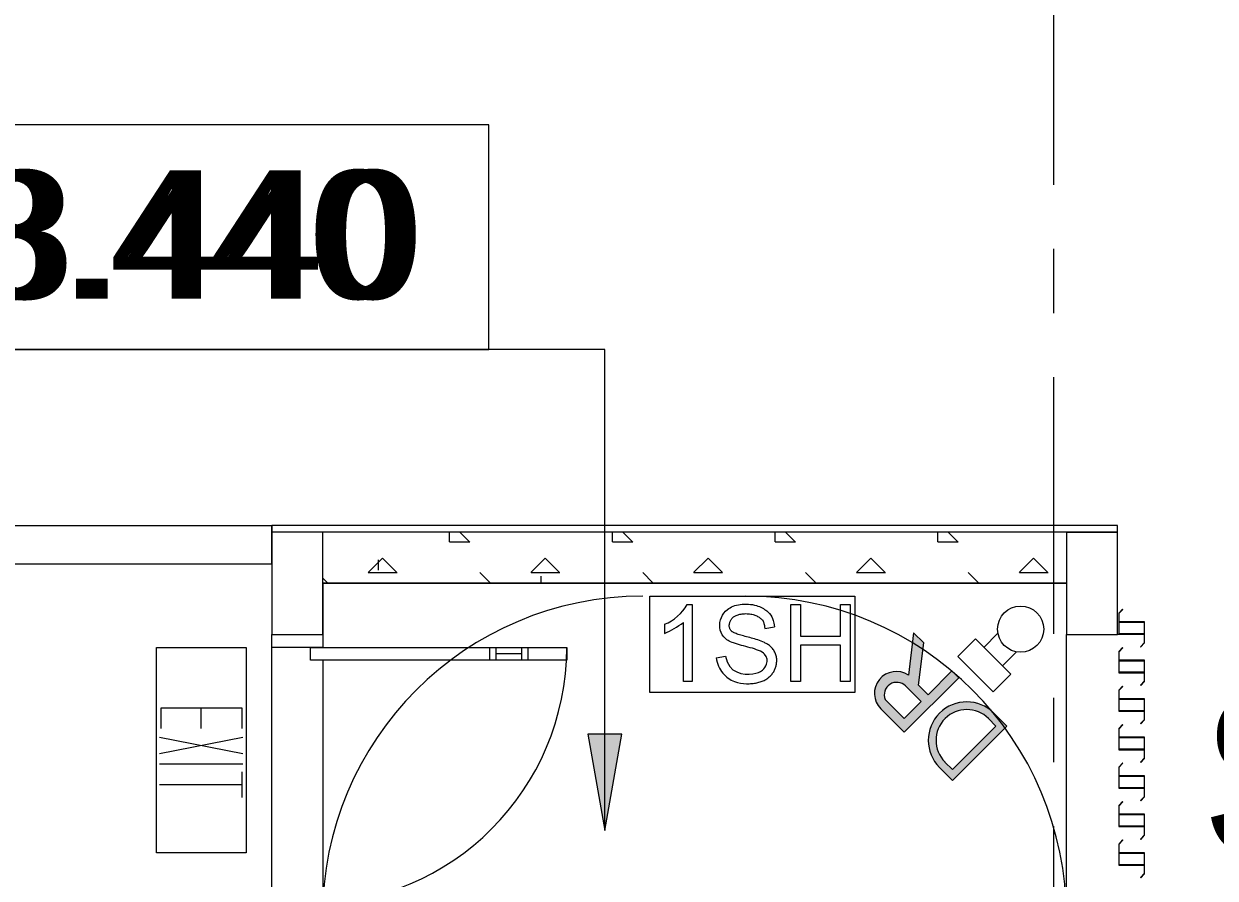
# Model space of a CAD drawing. Header units: millimetres. Extents: x -1834842 to 700335, y -490313101 to 518363.
# Drawn here: x -1195064 to -1190416, y 292695 to 296025 of the extents above; entities that cross this region are included whole.
import ezdxf

# ---------------------------------------------------------------- set-up
doc = ezdxf.new("R2010")
doc.units = ezdxf.units.MM
doc.header["$LTSCALE"] = 0.5
doc.linetypes.add('IDA - Grid Line', pattern=[3500, 2000, -500, 500, -500])
doc.layers.add('0-LOWER ROOF', color=7, linetype='Continuous')
for name, color, linetype, lineweight, true_color in [('A-_ANOT----_D-1', 6, 'Continuous', 9, 0xff00ff), ('A-_DETA----_ED-2', 1, 'Continuous', 9, 0xff0000), ('A-_DOOR----_E-1', 1, 'Continuous', 9, 0xff0000), ('A-_GENM----_M', 6, 'Continuous', 9, 0xff00ff), ('A-_WALL----_E', 6, 'Continuous', 9, 0xff00ff), ('A-_WALL----_E-1', 6, 'Continuous', 18, 0xff00ff), ('A-_WALL----_H-2', 9, 'Continuous', 9, 0x808080), ('A-_WALLPRTN_E-1', 6, 'Continuous', 18, 0xff00ff), ('S-_ANOTGRID_E-1', 9, 'IDA - Grid Line', 9, 0x808080), ('S-_COLN----_E-1', 6, 'Continuous', 25, 0xff00ff), ('S-_STRC----_E', 6, 'Continuous', 9, 0xff00ff)]:
    doc.layers.add(name, color=color, linetype=linetype, lineweight=lineweight, true_color=true_color)
for name, color, linetype, lineweight in [('A-_DETA----_ED-1', 7, 'Continuous', 9), ('A-_WALLPRTN_E', 8, 'Continuous', 9), ('E-_LIGT----_E', 8, 'Continuous', 9), ('S-_COLN----_E-2', 7, 'Continuous', 9)]:
    doc.layers.add(name, color=color, linetype=linetype, lineweight=lineweight)
doc.styles.add('Arial Narrow', font='ARIALN.TTF', dxfattribs={"height": 250})
doc.styles.add('Arial_1', font='arial.ttf', dxfattribs={"height": 500})

# ---------------------------------------------------------------- blocks, each defined once
blk = doc.blocks.new('BLK2-LOWER ROOF')
at = {"layer": 'A-_ANOT----_D-1'}
blk.add_hatch(color=8, dxfattribs=at).paths.add_polyline_path([(-29740, -58240.4), (-29673.8, -57865.4), (-29806.1, -57865.4)])
blk.add_hatch(color=8, dxfattribs=at).paths.add_polyline_path([(-29740, -58240.4), (-29673.8, -57865.4), (-29806.1, -57865.4)])
at = {"layer": 'A-_DETA----_ED-1'}
h = blk.add_hatch(color=8, dxfattribs=at)
h.paths.add_polyline_path([(-28172.1, -57833.6), (-28222.4, -57783.4), (-28253.4, -57759.5), (-28289.6, -57744.6), (-28328.4, -57739.4), (-28367.2, -57744.6), (-28403.4, -57759.5), (-28434.5, -57783.4), (-28459.7, -57817.8), (-28473.3, -57850.6), (-28478.4, -57889.4), (-28473.3, -57928.3), (-28458.3, -57964.4), (-28434.5, -57995.5), (-28384.2, -58045.8), (-28264.7, -57926.3)])
h.paths.add_polyline_path([(-28214.5, -57833.6), (-28384.2, -58003.3), (-28413.3, -57974.3), (-28432.3, -57949.4), (-28444.3, -57920.5), (-28448.4, -57889.4), (-28444.3, -57858.4), (-28432.3, -57829.4), (-28413.3, -57804.6), (-28388.4, -57785.5), (-28359.5, -57773.5), (-28328.4, -57769.4), (-28297.4, -57773.5), (-28264.7, -57788.4), (-28243.6, -57804.6)])
h.paths.add_polyline_path([(-28359.9, -57645.8), (-28386.8, -57619), (-28479.6, -57711.8), (-28516.5, -57674.9), (-28496.2, -57509.6), (-28535.9, -57469.8), (-28556.2, -57635.1), (-28574.9, -57625.9), (-28595.2, -57621.4), (-28616.1, -57622), (-28636.1, -57627.7), (-28654.2, -57638), (-28669.2, -57652.4), (-28680.3, -57670), (-28686.8, -57689.8), (-28688.3, -57710.6), (-28684.7, -57731.1), (-28676.2, -57750.2), (-28663.4, -57766.6), (-28572, -57858), (-28531.9, -57817.8)])
h.paths.add_polyline_path([(-28506.1, -57738.3), (-28572.4, -57804.6), (-28646.9, -57730.1), (-28649.9, -57718.4), (-28650, -57706.3), (-28647, -57694.5), (-28641.3, -57683.8), (-28633.1, -57674.9), (-28623, -57668.2), (-28611.6, -57664.3), (-28599.5, -57663.2), (-28587.5, -57665.2), (-28576.4, -57670.1), (-28566.9, -57677.5)])
at = {"layer": 'A-_WALL----_H-2'}
h = blk.add_hatch(dxfattribs=at)
h.set_pattern_fill('FP_3', color=8, style=0, pattern_type=2)
h.set_pattern_definition([(0, (89296.6, 0), (635, 635), [79.375, -555.625]), (90, (89296.6, 0), (-635, 635), [79.375, -555.625]), (135, (89375.97, 0), (-635.0003, 0), [112.253, -785.772]), (0, (89376, 357.2), (635, 635), [79.375, -555.625]), (45, (89415.66, 317.5), (0, 635.0003), [56.127, -841.899]), (135, (89415.66, 317.5), (-635.0003, 0), [56.127, -841.899]), (0, (89614.1, 515.94), (635, 635), [112.253, -522.747]), (45, (89614.1, 515.94), (0, 635.0003), [79.375, -818.651]), (135, (89726.35, 515.94), (-635.0003, 0), [79.375, -818.651]), (90, (89733.16, 158.75), (-635, 635), [79.375, -555.625]), (45, (89733.16, 158.75), (0, 635.0003), [56.127, -841.899]), (135, (89772.84, 198.44), (-635.0003, 0), [56.127, -841.899]), (0, (89376, 158.75), (635, 635), [39.687, -531.812]), (0, (89852.2, 317.5), (635, 635), [39.687, -531.812]), (90, (89653.8, 396.9), (-635, 635), [39.687, -531.812]), (135, (89733.16, 39.7), (-635.0003, 0), [56.127, -841.899]), (135, (89455.34, 476.25), (-635.0003, 0), [56.127, -841.899]), (45, (89594.25, 208.36), (0, 635.0003), [56.127, -841.899]), (90, (89514.9, 79.4), (-635, 635), [9.922, -625.078]), (90, (89544.64, 347.27), (-635, 635), [9.922, -625.078]), (90, (89842.3, 456.4), (-635, 635), [9.922, -625.078]), (90, (89852.2, 119.06), (-635, 635), [9.922, -625.078])])
h.paths.add_polyline_path([(-28750.9, -57277.4), (-27939.8, -57277.4), (-27939.8, -57077.4), (-30839.8, -57077.4), (-30839.8, -57277.4)])
at = {"layer": 'S-_COLN----_E-1'}
h = blk.add_hatch(dxfattribs=at)
h.set_pattern_fill('FP_7', color=8, style=0, pattern_type=2)
h.set_pattern_definition([(50, (89296.6, -0.0005), (1821.84, -159.39), [190.5, -2095.5]), (355, (89296.6, -0.0005), (-352.428, 1910.567), [152.4, -1676.4]), (100.451, (89448.4, -13.3), (1469.426, 1751.166), [161.9, -1780.9]), (46.184, (89296.6, 508), (2710.79, -420.428), [285.75, -3143.25]), (96.636, (89522.5, 473), (2374.026, 2474.276), [242.85, -2671.35]), (351.184, (89296.6, 508), (2374.05, 2474.25), [228.6, -2514.6]), (21, (89550.6, 381), (1516.144, -1022.652), [190.5, -2095.5]), (326, (89550.6, 381), (618.02, 1841.88), [152.4, -1676.4]), (71.451, (89677, 295.8), (2134.171, 819.212), [161.9, -1780.9]), (37.5, (89296.6, -0.0005), (30.886, 845.5504), [83.82, -1572.26, 83.82, -1617.98, -1682.75]), (37.5, (89296.6, -0.0005), (30.886, 845.5504), [-3357.88, 83.82, -1598.93]), (7.5, (89296.6, -0.0005), (668.1966, 1001.806), [83.82, -886.46, 83.82, -1534.16, -641.35]), (7.5, (89296.6, -0.0005), (668.1966, 1001.806), [-2588.26, 83.82, -557.53]), (327.5, (88730.2, -0.0005), (1355.9093, -57.2896), [83.82, -551.18, 83.82, -1897.38, -2628.9]), (327.5, (88730.2, -0.0005), (1355.9093, -57.2896), [-2616.2, 83.82, -2545.08]), (317.5, (88476.2, -0.0005), (1481.293, 254.266), [83.82, -741.68, 83.82, -1231.9, -1866.9]), (317.5, (88476.2, -0.0005), (1481.293, 254.266), [-2141.22, 83.82, -1783.08])])
h.paths.add_polyline_path([(-31039.8, -57477.4), (-30839.8, -57477.4), (-30839.8, -57077.4), (-31039.8, -57077.4)])
h = blk.add_hatch(dxfattribs=at)
h.set_pattern_fill('FP_8', color=8, style=0, pattern_type=2)
h.set_pattern_definition([(50, (89296.6, -0.0005), (1821.84, -159.39), [190.5, -2095.5]), (355, (89296.6, -0.0005), (-352.428, 1910.567), [152.4, -1676.4]), (100.451, (89448.4, -13.3), (1469.426, 1751.166), [161.9, -1780.9]), (46.184, (89296.6, 508), (2710.79, -420.428), [285.75, -3143.25]), (96.636, (89522.5, 473), (2374.026, 2474.276), [242.85, -2671.35]), (351.184, (89296.6, 508), (2374.05, 2474.25), [228.6, -2514.6]), (21, (89550.6, 381), (1516.144, -1022.652), [190.5, -2095.5]), (326, (89550.6, 381), (618.02, 1841.88), [152.4, -1676.4]), (71.451, (89677, 295.8), (2134.171, 819.212), [161.9, -1780.9]), (37.5, (89296.6, -0.0005), (30.886, 845.5504), [83.82, -1572.26, 83.82, -1617.98, -1682.75]), (37.5, (89296.6, -0.0005), (30.886, 845.5504), [-3357.88, 83.82, -1598.93]), (7.5, (89296.6, -0.0005), (668.1966, 1001.806), [83.82, -886.46, 83.82, -1534.16, -641.35]), (7.5, (89296.6, -0.0005), (668.1966, 1001.806), [-2588.26, 83.82, -557.53]), (327.5, (88730.2, -0.0005), (1355.9093, -57.2896), [83.82, -551.18, 83.82, -1897.38, -2628.9]), (327.5, (88730.2, -0.0005), (1355.9093, -57.2896), [-2616.2, 83.82, -2545.08]), (317.5, (88476.2, -0.0005), (1481.293, 254.266), [83.82, -741.68, 83.82, -1231.9, -1866.9]), (317.5, (88476.2, -0.0005), (1481.293, 254.266), [-2141.22, 83.82, -1783.08])])
h.paths.add_polyline_path([(-27939.8, -57477.4), (-27739.8, -57477.4), (-27739.8, -57077.4), (-27939.8, -57077.4), (-27939.8, -57097.4)])
at = {"layer": 'A-_ANOT----_D-1', "color": 8}
for p, q in [((-30192.2, -55490.8), (-34192.2, -55490.8)), ((-30192.2, -55490.8), (-34192.2, -55490.8)), ((-30192.2, -56365.8), (-30192.2, -55490.8)), ((-30192.2, -56365.8), (-30192.2, -55490.8)), ((-34192.2, -56365.8), (-30192.2, -56365.8)), ((-29740, -56365.8), (-34192.2, -56365.8)), ((-34192.2, -56365.8), (-30192.2, -56365.8)), ((-29740, -56365.8), (-34192.2, -56365.8)), ((-29740, -58240.4), (-29740, -56365.8)), ((-29740, -58240.4), (-29740, -56365.8)), ((-29673.8, -57865.4), (-29806.1, -57865.4)), ((-29806.1, -57865.4), (-29740, -58240.4)), ((-29673.8, -57865.4), (-29806.1, -57865.4)), ((-29806.1, -57865.4), (-29740, -58240.4)), ((-29740, -58240.4), (-29673.8, -57865.4)), ((-29740, -58240.4), (-29673.8, -57865.4))]:
    blk.add_line(p, q, dxfattribs=at)
at = {"layer": 'A-_DETA----_ED-1', "color": 8}
for p, q in [((-29564.8, -57702.4), (-29564.8, -57327.4)), ((-29564.8, -57327.4), (-28764.8, -57327.4)), ((-28764.8, -57327.4), (-28764.8, -57702.4)), ((-29418.7, -57359.8), (-29399.3, -57359.8)), ((-29399.3, -57359.8), (-29399.3, -57659.8)), ((-29014.8, -57659.8), (-29014.8, -57359.8)), ((-29014.8, -57359.8), (-28977.3, -57359.8)), ((-28977.3, -57359.8), (-28977.3, -57483.5)), ((-28821, -57483.5), (-28821, -57359.8)), ((-28821, -57359.8), (-28783.5, -57359.8)), ((-28783.5, -57359.8), (-28783.5, -57659.8)), ((-29507.1, -57437), (-29507.1, -57472.3)), ((-29433.9, -57659.8), (-29433.9, -57430)), ((-29115.9, -57453.1), (-29079, -57446.6)), ((-28977.3, -57483.5), (-28821, -57483.5)), ((-28535.9, -57469.8), (-28556.2, -57635.1)), ((-28496.2, -57509.6), (-28535.9, -57469.8)), ((-28206.7, -57472.2), (-28261.5, -57526.9)), ((-28977.3, -57518.4), (-28977.3, -57659.8)), ((-28821, -57518.4), (-28977.3, -57518.4)), ((-28821, -57659.8), (-28821, -57518.4)), ((-28516.5, -57674.9), (-28496.2, -57509.6)), ((-28363.2, -57563.1), (-28294.3, -57494.1)), ((-28294.3, -57494.1), (-28156.5, -57631.9)), ((-29306.1, -57567.4), (-29269.1, -57561.6)), ((-28225.5, -57700.8), (-28363.2, -57563.1)), ((-28134.6, -57544.3), (-28189.3, -57599.1)), ((-28386.8, -57619), (-28479.6, -57711.8)), ((-28359.9, -57645.8), (-28386.8, -57619)), ((-29399.3, -57659.8), (-29433.9, -57659.8)), ((-28977.3, -57659.8), (-29014.8, -57659.8)), ((-28783.5, -57659.8), (-28821, -57659.8)), ((-28572, -57858), (-28359.9, -57645.8)), ((-28479.6, -57711.8), (-28516.5, -57674.9)), ((-28225.5, -57700.8), (-28156.5, -57631.9)), ((-28764.8, -57702.4), (-29564.8, -57702.4)), ((-28566.9, -57677.5), (-28506.1, -57738.3)), ((-31154.9, -57763.5), (-31472.3, -57763.5)), ((-31472.3, -57763.5), (-31472.3, -57843.5)), ((-31314.8, -57843.5), (-31314.8, -57763.5)), ((-31154.9, -57843.5), (-31154.9, -57763.5)), ((-28663.4, -57766.6), (-28572, -57858)), ((-28572.4, -57804.6), (-28646.9, -57730.1)), ((-28506.1, -57738.3), (-28572.4, -57804.6)), ((-28243.6, -57804.6), (-28214.5, -57833.6)), ((-28172.1, -57833.6), (-28222.4, -57783.4)), ((-28214.5, -57833.6), (-28384.2, -58003.3)), ((-28384.2, -58045.8), (-28172.1, -57833.6)), ((-31152.6, -57878.5), (-31477.6, -57941.4)), ((-31152.6, -57941.4), (-31477.6, -57878.5)), ((-31152.6, -57982.5), (-31477.6, -57982.5)), ((-28434.5, -57995.5), (-28384.2, -58045.8)), ((-28384.2, -58003.3), (-28413.3, -57974.3)), ((-31155.1, -58112.5), (-31155.1, -58012.5)), ((-31155.1, -58062.5), (-31477.6, -58062.5))]:
    blk.add_line(p, q, dxfattribs=at)
blk.add_circle((-28118.2, -57455.8), 90, dxfattribs=at)
for centre, radius, start, end in [((-29573.9, -57271.2), 178.7, 291.9432, 330.2806), ((-29660.3, -57122.4), 382, 293.6395, 306.3605), ((-28603.2, -57706.3), 85.2, 56.6067, 225), ((-28601.4, -57712.1), 48.9, 45, 201.6586), ((-28328.4, -57889.4), 150, 45, 225), ((-28328.4, -57889.4), 120, 45, 225)]:
    blk.add_arc(centre, radius, start, end, dxfattribs=at)
for points, knots in [([(-29306.1, -57567.4), (-29304.2, -57579.2), (-29298, -57601.2), (-29281.3, -57628.5), (-29259.1, -57648.4), (-29226.5, -57664.9), (-29194.3, -57669.5), (-29166.1, -57668.4), (-29147.6, -57665.6), (-29130.6, -57660.9), (-29115.1, -57654.1), (-29101.4, -57645.1), (-29090, -57634.2), (-29081.2, -57621.8), (-29075.1, -57609), (-29071.3, -57596.4), (-29069.3, -57582.6), (-29069.8, -57567.9), (-29073.4, -57552.6), (-29079.6, -57540.3), (-29086.4, -57531.3), (-29094.2, -57523), (-29104.7, -57515.2), (-29121.6, -57505.9), (-29143.1, -57497.9), (-29168.8, -57490.5), (-29193.6, -57484), (-29215.9, -57477.9), (-29230.6, -57472.9), (-29238.2, -57469.4), (-29242.3, -57467), (-29244.6, -57465.2), (-29246.2, -57463.7), (-29247.8, -57462), (-29249.9, -57459), (-29252.2, -57454.6), (-29253.9, -57449.9), (-29254.7, -57446.4), (-29254.9, -57443.9), (-29254.9, -57441.7), (-29254.7, -57439.3), (-29254.2, -57436), (-29253.2, -57431.4), (-29251.1, -57425.7), (-29248.7, -57420.5), (-29246.2, -57416.4), (-29243.4, -57413), (-29240.3, -57409.9), (-29236.2, -57406.8), (-29230.9, -57403.8), (-29224.5, -57401), (-29214.7, -57397.8), (-29200.5, -57395.4), (-29180.3, -57395.6), (-29161.4, -57398.9), (-29149.7, -57403.3), (-29141.2, -57407.9), (-29135.4, -57411.7), (-29129.5, -57416.2), (-29126.6, -57419), (-29125.1, -57420.7), (-29124.2, -57422.1), (-29123.3, -57423.7), (-29122.3, -57425.6), (-29121.2, -57428.7), (-29119.3, -57435.7), (-29117.4, -57444.8), (-29115.9, -57453.1)], [0, 0, 0, 0, 0.0094441, 0.0188882, 0.0283323, 0.0377764, 0.0566646, 0.0661087, 0.0755528, 0.0849969, 0.094441, 0.1038851, 0.1133292, 0.1227733, 0.1322174, 0.1416615, 0.1511056, 0.1605497, 0.1699938, 0.1794379, 0.18416, 0.188882, 0.1983261, 0.2077702, 0.2266584, 0.2455466, 0.2644348, 0.283323, 0.3022112, 0.3116553, 0.3210994, 0.3305435, 0.3352656, 0.3399876, 0.3494317, 0.3588758, 0.3683199, 0.3777641, 0.3824861, 0.3872082, 0.3919302, 0.3966523, 0.4060964, 0.4155405, 0.4249846, 0.4344287, 0.4438728, 0.4533169, 0.462761, 0.4722051, 0.4816492, 0.4910933, 0.5099815, 0.5288697, 0.5477579, 0.5666461, 0.5760902, 0.5855343, 0.5949784, 0.6044225, 0.6091445, 0.6138666, 0.6185886, 0.6233107, 0.6280327, 0.6327548, 0.6421989, 0.6421989, 0.6421989, 0.6421989]), ([(-29269.1, -57561.6), (-29258.4, -57628.6), (-29145, -57641.3), (-29103.9, -57598.2), (-29107.3, -57549), (-29171.3, -57527.8), (-29240.3, -57511.4), (-29277, -57492.5), (-29296.6, -57449.8), (-29287.1, -57408.2), (-29264.4, -57375.7), (-29214.2, -57354.9), (-29148.2, -57359.8), (-29110.2, -57381.8), (-29088.8, -57403.2), (-29082.6, -57426.4), (-29079, -57446.6)], [0, 0, 0, 0, 0.0704694, 0.1354965, 0.1868985, 0.2416058, 0.294004, 0.3404298, 0.3786303, 0.4163415, 0.4561877, 0.5028762, 0.5508129, 0.5917383, 0.6203888, 0.6421989, 0.6421989, 0.6421989, 0.6421989])]:
    blk.add_open_spline(points, degree=3, knots=knots, dxfattribs=at)
at = {"layer": 'A-_DETA----_ED-2', "color": 8}
for centre, start, end in [((-29592.3, -58577.4), 90, 180), ((-29189.8, -58577.4), 0, 90)]:
    blk.add_arc(centre, 1250, start, end, dxfattribs=at)
at = {"layer": 'A-_DOOR----_E-1', "color": 8}
for p, q in [((-31039.8, -57477.4), (-30839.8, -57477.4)), ((-31039.8, -57527.4), (-31039.8, -57477.4)), ((-30839.8, -57477.4), (-30839.8, -57527.4)), ((-30839.8, -57527.4), (-31039.8, -57527.4)), ((-30889, -57577.4), (-30889, -57527.4)), ((-30889, -57527.4), (-29889, -57527.4)), ((-30189, -57577.4), (-30189, -57527.4)), ((-30164, -57577.4), (-30164, -57527.4)), ((-30064, -57577.4), (-30064, -57527.4)), ((-30039, -57577.4), (-30039, -57527.4)), ((-29889, -57527.4), (-29889, -57577.4)), ((-29889, -57577.4), (-30889, -57577.4)), ((-30064, -57552.4), (-30164, -57552.4))]:
    blk.add_line(p, q, dxfattribs=at)
blk.add_arc((-30889, -57527.4), 1000, 270, 0, dxfattribs=at)
at = {"layer": 'A-_GENM----_M', "color": 8}
for p, q in [((-27720.4, -57377.8), (-27734.8, -57393.6)), ((-27734.8, -57393.6), (-27734.8, -57475.8)), ((-27734.8, -57393.6), (-27734.8, -57393.6)), ((-27733.3, -57394.2), (-27719.4, -57378.9)), ((-27733.3, -57427.4), (-27733.3, -57394.2)), ((-27733.3, -57394.2), (-27733.3, -57394.2)), ((-27719.4, -57378.9), (-27720.4, -57377.8)), ((-27720.4, -57377.8), (-27720.4, -57377.8)), ((-27719.4, -57378.9), (-27719.4, -57378.9)), ((-27634.8, -57427.4), (-27733.3, -57427.4)), ((-27733.3, -57427.4), (-27733.3, -57427.4)), ((-27733.3, -57428.9), (-27636.3, -57428.9)), ((-27733.3, -57474.3), (-27733.3, -57428.9)), ((-27733.3, -57428.9), (-27733.3, -57428.9)), ((-27636.3, -57428.9), (-27636.3, -57474.3)), ((-27636.3, -57428.9), (-27636.3, -57428.9)), ((-27634.8, -57509.6), (-27634.8, -57427.4)), ((-27634.8, -57427.4), (-27634.8, -57427.4)), ((-27734.8, -57475.8), (-27636.3, -57475.8)), ((-27734.8, -57475.8), (-27734.8, -57475.8)), ((-27636.3, -57474.3), (-27733.3, -57474.3)), ((-27733.3, -57474.3), (-27733.3, -57474.3)), ((-27636.3, -57474.3), (-27636.3, -57474.3)), ((-27636.3, -57475.8), (-27636.3, -57509)), ((-27636.3, -57475.8), (-27636.3, -57475.8)), ((-27720.4, -57527.8), (-27734.8, -57543.6)), ((-27733.3, -57544.2), (-27719.4, -57528.9)), ((-27719.4, -57528.9), (-27720.4, -57527.8)), ((-27720.4, -57527.8), (-27720.4, -57527.8)), ((-27719.4, -57528.9), (-27719.4, -57528.9)), ((-27636.3, -57509), (-27650.2, -57524.4)), ((-27650.2, -57524.4), (-27649.2, -57525.4)), ((-27650.2, -57524.4), (-27650.2, -57524.4)), ((-27649.2, -57525.4), (-27634.8, -57509.6)), ((-27649.2, -57525.4), (-27649.2, -57525.4)), ((-27636.3, -57509), (-27636.3, -57509)), ((-27634.8, -57509.6), (-27634.8, -57509.6)), ((-27734.8, -57543.6), (-27734.8, -57625.8)), ((-27734.8, -57543.6), (-27734.8, -57543.6)), ((-27733.3, -57577.4), (-27733.3, -57544.2)), ((-27733.3, -57544.2), (-27733.3, -57544.2)), ((-27634.8, -57577.4), (-27733.3, -57577.4)), ((-27733.3, -57577.4), (-27733.3, -57577.4)), ((-27733.3, -57578.9), (-27636.3, -57578.9)), ((-27733.3, -57624.3), (-27733.3, -57578.9)), ((-27733.3, -57578.9), (-27733.3, -57578.9)), ((-27636.3, -57578.9), (-27636.3, -57624.3)), ((-27636.3, -57578.9), (-27636.3, -57578.9)), ((-27634.8, -57659.6), (-27634.8, -57577.4)), ((-27634.8, -57577.4), (-27634.8, -57577.4)), ((-27734.8, -57625.8), (-27636.3, -57625.8)), ((-27734.8, -57625.8), (-27734.8, -57625.8)), ((-27636.3, -57624.3), (-27733.3, -57624.3)), ((-27733.3, -57624.3), (-27733.3, -57624.3)), ((-27636.3, -57624.3), (-27636.3, -57624.3)), ((-27636.3, -57625.8), (-27636.3, -57659)), ((-27636.3, -57625.8), (-27636.3, -57625.8)), ((-27636.3, -57659), (-27650.2, -57674.4)), ((-27650.2, -57674.4), (-27649.2, -57675.4)), ((-27650.2, -57674.4), (-27650.2, -57674.4)), ((-27649.2, -57675.4), (-27634.8, -57659.6)), ((-27649.2, -57675.4), (-27649.2, -57675.4)), ((-27636.3, -57659), (-27636.3, -57659)), ((-27634.8, -57659.6), (-27634.8, -57659.6)), ((-27720.4, -57677.8), (-27734.8, -57693.6)), ((-27734.8, -57693.6), (-27734.8, -57775.8)), ((-27734.8, -57693.6), (-27734.8, -57693.6)), ((-27733.3, -57694.2), (-27719.4, -57678.9)), ((-27733.3, -57727.4), (-27733.3, -57694.2)), ((-27733.3, -57694.2), (-27733.3, -57694.2)), ((-27719.4, -57678.9), (-27720.4, -57677.8)), ((-27720.4, -57677.8), (-27720.4, -57677.8)), ((-27719.4, -57678.9), (-27719.4, -57678.9)), ((-27634.8, -57727.4), (-27733.3, -57727.4)), ((-27733.3, -57727.4), (-27733.3, -57727.4)), ((-27733.3, -57728.9), (-27636.3, -57728.9)), ((-27733.3, -57774.3), (-27733.3, -57728.9)), ((-27733.3, -57728.9), (-27733.3, -57728.9)), ((-27636.3, -57728.9), (-27636.3, -57774.3)), ((-27636.3, -57728.9), (-27636.3, -57728.9)), ((-27634.8, -57809.6), (-27634.8, -57727.4)), ((-27634.8, -57727.4), (-27634.8, -57727.4)), ((-27734.8, -57775.8), (-27636.3, -57775.8)), ((-27734.8, -57775.8), (-27734.8, -57775.8)), ((-27636.3, -57774.3), (-27733.3, -57774.3)), ((-27733.3, -57774.3), (-27733.3, -57774.3)), ((-27636.3, -57809), (-27650.2, -57824.4)), ((-27649.2, -57825.4), (-27634.8, -57809.6)), ((-27636.3, -57774.3), (-27636.3, -57774.3)), ((-27636.3, -57775.8), (-27636.3, -57809)), ((-27636.3, -57775.8), (-27636.3, -57775.8)), ((-27636.3, -57809), (-27636.3, -57809)), ((-27634.8, -57809.6), (-27634.8, -57809.6)), ((-27720.4, -57827.8), (-27734.8, -57843.6)), ((-27734.8, -57843.6), (-27734.8, -57925.8)), ((-27734.8, -57843.6), (-27734.8, -57843.6)), ((-27733.3, -57844.2), (-27719.4, -57828.9)), ((-27733.3, -57877.4), (-27733.3, -57844.2)), ((-27733.3, -57844.2), (-27733.3, -57844.2)), ((-27719.4, -57828.9), (-27720.4, -57827.8)), ((-27720.4, -57827.8), (-27720.4, -57827.8)), ((-27719.4, -57828.9), (-27719.4, -57828.9)), ((-27650.2, -57824.4), (-27649.2, -57825.4)), ((-27650.2, -57824.4), (-27650.2, -57824.4)), ((-27649.2, -57825.4), (-27649.2, -57825.4)), ((-27634.8, -57877.4), (-27733.3, -57877.4)), ((-27733.3, -57877.4), (-27733.3, -57877.4)), ((-27733.3, -57878.9), (-27636.3, -57878.9)), ((-27733.3, -57924.3), (-27733.3, -57878.9)), ((-27733.3, -57878.9), (-27733.3, -57878.9)), ((-27636.3, -57878.9), (-27636.3, -57924.3)), ((-27636.3, -57878.9), (-27636.3, -57878.9)), ((-27634.8, -57959.6), (-27634.8, -57877.4)), ((-27634.8, -57877.4), (-27634.8, -57877.4)), ((-27734.8, -57925.8), (-27636.3, -57925.8)), ((-27734.8, -57925.8), (-27734.8, -57925.8)), ((-27636.3, -57924.3), (-27733.3, -57924.3)), ((-27733.3, -57924.3), (-27733.3, -57924.3)), ((-27636.3, -57924.3), (-27636.3, -57924.3)), ((-27636.3, -57925.8), (-27636.3, -57959)), ((-27636.3, -57925.8), (-27636.3, -57925.8)), ((-27720.4, -57977.8), (-27734.8, -57993.6)), ((-27734.8, -57993.6), (-27734.8, -58075.8)), ((-27734.8, -57993.6), (-27734.8, -57993.6)), ((-27733.3, -57994.2), (-27719.4, -57978.9)), ((-27733.3, -58027.4), (-27733.3, -57994.2)), ((-27733.3, -57994.2), (-27733.3, -57994.2)), ((-27719.4, -57978.9), (-27720.4, -57977.8)), ((-27720.4, -57977.8), (-27720.4, -57977.8)), ((-27719.4, -57978.9), (-27719.4, -57978.9)), ((-27636.3, -57959), (-27650.2, -57974.4)), ((-27650.2, -57974.4), (-27649.2, -57975.4)), ((-27650.2, -57974.4), (-27650.2, -57974.4)), ((-27649.2, -57975.4), (-27634.8, -57959.6)), ((-27649.2, -57975.4), (-27649.2, -57975.4)), ((-27636.3, -57959), (-27636.3, -57959)), ((-27634.8, -57959.6), (-27634.8, -57959.6)), ((-27634.8, -58027.4), (-27733.3, -58027.4)), ((-27733.3, -58027.4), (-27733.3, -58027.4)), ((-27733.3, -58028.9), (-27636.3, -58028.9)), ((-27733.3, -58074.3), (-27733.3, -58028.9)), ((-27733.3, -58028.9), (-27733.3, -58028.9)), ((-27636.3, -58028.9), (-27636.3, -58074.3)), ((-27636.3, -58028.9), (-27636.3, -58028.9)), ((-27634.8, -58109.6), (-27634.8, -58027.4)), ((-27634.8, -58027.4), (-27634.8, -58027.4)), ((-27734.8, -58075.8), (-27636.3, -58075.8)), ((-27734.8, -58075.8), (-27734.8, -58075.8)), ((-27636.3, -58074.3), (-27733.3, -58074.3)), ((-27733.3, -58074.3), (-27733.3, -58074.3)), ((-27636.3, -58074.3), (-27636.3, -58074.3)), ((-27636.3, -58075.8), (-27636.3, -58109)), ((-27636.3, -58075.8), (-27636.3, -58075.8)), ((-27720.4, -58127.8), (-27734.8, -58143.6)), ((-27733.3, -58144.2), (-27719.4, -58128.9)), ((-27719.4, -58128.9), (-27720.4, -58127.8)), ((-27720.4, -58127.8), (-27720.4, -58127.8)), ((-27719.4, -58128.9), (-27719.4, -58128.9)), ((-27636.3, -58109), (-27650.2, -58124.4)), ((-27650.2, -58124.4), (-27649.2, -58125.4)), ((-27650.2, -58124.4), (-27650.2, -58124.4)), ((-27649.2, -58125.4), (-27634.8, -58109.6)), ((-27649.2, -58125.4), (-27649.2, -58125.4)), ((-27636.3, -58109), (-27636.3, -58109)), ((-27634.8, -58109.6), (-27634.8, -58109.6)), ((-27734.8, -58143.6), (-27734.8, -58225.8)), ((-27734.8, -58143.6), (-27734.8, -58143.6)), ((-27733.3, -58177.4), (-27733.3, -58144.2)), ((-27733.3, -58144.2), (-27733.3, -58144.2)), ((-27634.8, -58177.4), (-27733.3, -58177.4)), ((-27733.3, -58177.4), (-27733.3, -58177.4)), ((-27733.3, -58178.9), (-27636.3, -58178.9)), ((-27733.3, -58224.3), (-27733.3, -58178.9)), ((-27733.3, -58178.9), (-27733.3, -58178.9)), ((-27636.3, -58178.9), (-27636.3, -58224.3)), ((-27636.3, -58178.9), (-27636.3, -58178.9)), ((-27634.8, -58259.6), (-27634.8, -58177.4)), ((-27634.8, -58177.4), (-27634.8, -58177.4)), ((-27734.8, -58225.8), (-27636.3, -58225.8)), ((-27734.8, -58225.8), (-27734.8, -58225.8)), ((-27636.3, -58224.3), (-27733.3, -58224.3)), ((-27733.3, -58224.3), (-27733.3, -58224.3)), ((-27636.3, -58224.3), (-27636.3, -58224.3)), ((-27636.3, -58225.8), (-27636.3, -58259)), ((-27636.3, -58225.8), (-27636.3, -58225.8)), ((-27720.4, -58277.8), (-27734.8, -58293.6)), ((-27733.3, -58294.2), (-27719.4, -58278.9)), ((-27719.4, -58278.9), (-27720.4, -58277.8)), ((-27720.4, -58277.8), (-27720.4, -58277.8)), ((-27719.4, -58278.9), (-27719.4, -58278.9)), ((-27636.3, -58259), (-27650.2, -58274.4)), ((-27650.2, -58274.4), (-27649.2, -58275.4)), ((-27650.2, -58274.4), (-27650.2, -58274.4)), ((-27649.2, -58275.4), (-27634.8, -58259.6)), ((-27649.2, -58275.4), (-27649.2, -58275.4)), ((-27636.3, -58259), (-27636.3, -58259)), ((-27634.8, -58259.6), (-27634.8, -58259.6)), ((-27734.8, -58293.6), (-27734.8, -58375.8)), ((-27734.8, -58293.6), (-27734.8, -58293.6)), ((-27733.3, -58327.4), (-27733.3, -58294.2)), ((-27733.3, -58294.2), (-27733.3, -58294.2)), ((-27634.8, -58327.4), (-27733.3, -58327.4)), ((-27733.3, -58327.4), (-27733.3, -58327.4)), ((-27733.3, -58328.9), (-27636.3, -58328.9)), ((-27733.3, -58374.3), (-27733.3, -58328.9)), ((-27733.3, -58328.9), (-27733.3, -58328.9)), ((-27636.3, -58328.9), (-27636.3, -58374.3)), ((-27636.3, -58328.9), (-27636.3, -58328.9)), ((-27634.8, -58409.6), (-27634.8, -58327.4)), ((-27634.8, -58327.4), (-27634.8, -58327.4)), ((-27734.8, -58375.8), (-27636.3, -58375.8)), ((-27734.8, -58375.8), (-27734.8, -58375.8)), ((-27636.3, -58374.3), (-27733.3, -58374.3)), ((-27733.3, -58374.3), (-27733.3, -58374.3)), ((-27636.3, -58409), (-27650.2, -58424.4)), ((-27649.2, -58425.4), (-27634.8, -58409.6)), ((-27636.3, -58374.3), (-27636.3, -58374.3)), ((-27636.3, -58375.8), (-27636.3, -58409)), ((-27636.3, -58375.8), (-27636.3, -58375.8)), ((-27636.3, -58409), (-27636.3, -58409)), ((-27634.8, -58409.6), (-27634.8, -58409.6)), ((-27650.2, -58424.4), (-27649.2, -58425.4)), ((-27650.2, -58424.4), (-27650.2, -58424.4)), ((-27649.2, -58425.4), (-27649.2, -58425.4))]:
    blk.add_line(p, q, dxfattribs=at)
at = {"layer": 'A-_WALL----_E', "color": 8}
for p, q in [((-34839.8, -57052.4), (-31039.8, -57052.4)), ((-31039.8, -57202.4), (-31039.8, -57052.4)), ((-27939.8, -57077.4), (-31039.8, -57077.4)), ((-27939.8, -57077.4), (-27739.8, -57077.4)), ((-27739.8, -57477.4), (-27739.8, -57077.4)), ((-31039.8, -57202.4), (-34914.8, -57202.4))]:
    blk.add_line(p, q, dxfattribs=at)
at = {"layer": 'A-_WALL----_E-1', "color": 8}
for p, q in [((-27939.8, -57052.4), (-31039.8, -57052.4)), ((-31039.8, -57052.4), (-31039.8, -57277.4)), ((-27739.8, -57052.4), (-27939.8, -57052.4)), ((-27739.8, -57077.4), (-27739.8, -57052.4)), ((-30839.8, -57277.4), (-27939.8, -57277.4)), ((-27939.8, -57277.4), (-27939.8, -57477.4)), ((-27714.8, -57477.4), (-27739.8, -57477.4))]:
    blk.add_line(p, q, dxfattribs=at)
at = {"layer": 'A-_WALLPRTN_E', "color": 8}
for p, q in [((-31039.8, -58577.4), (-31039.8, -57477.4)), ((-31039.8, -57477.4), (-30839.8, -57477.4))]:
    blk.add_line(p, q, dxfattribs=at)
at = {"layer": 'A-_WALLPRTN_E-1', "color": 8}
for p, q in [((-31039.8, -57277.4), (-31039.8, -57477.4)), ((-30839.8, -57477.4), (-30839.8, -57277.4)), ((-31039.8, -57477.4), (-30839.8, -57477.4))]:
    blk.add_line(p, q, dxfattribs=at)
at = {"layer": 'E-_LIGT----_E', "color": 8}
for p, q in [((-31489.8, -57527.4), (-31139.8, -57527.4)), ((-31489.8, -58327.4), (-31489.8, -57527.4)), ((-31139.8, -57527.4), (-31139.8, -58327.4)), ((-31139.8, -58327.4), (-31489.8, -58327.4))]:
    blk.add_line(p, q, dxfattribs=at)
at = {"layer": 'S-_ANOTGRID_E-1', "color": 8}
blk.add_line((-27989.8, -19724.1), (-27989.8, -122559.3), dxfattribs=at)
at = {"layer": 'S-_COLN----_E-2', "color": 8}
for p, q in [((-30839.8, -57077.4), (-31039.8, -57077.4)), ((-31039.8, -57077.4), (-31039.8, -57477.4)), ((-30839.8, -57477.4), (-30839.8, -57077.4)), ((-27739.8, -57077.4), (-27939.8, -57077.4)), ((-27939.8, -57077.4), (-27939.8, -57477.4)), ((-27739.8, -57477.4), (-27739.8, -57077.4)), ((-31039.8, -57477.4), (-30839.8, -57477.4)), ((-27939.8, -57477.4), (-27739.8, -57477.4))]:
    blk.add_line(p, q, dxfattribs=at)
at = {"layer": 'S-_STRC----_E', "color": 8}
for p, q in [((-27939.8, -57277.4), (-30839.8, -57277.4)), ((-30839.8, -57277.4), (-30839.8, -57527.4)), ((-27939.8, -57277.4), (-30839.8, -57277.4)), ((-27939.8, -64562.4), (-27939.8, -57477.4)), ((-30839.8, -57577.4), (-30839.8, -58952.4))]:
    blk.add_line(p, q, dxfattribs=at)
at = {"layer": 'A-_ANOT----_D-1', "color": 8, "style": 'Arial_1'}
blk.add_text('FFL 38.440', height=500, dxfattribs=at).set_placement((-34079.8, -56168.1))
at = {"layer": 'A-_ANOT----_D-1', "color": 8, "insert": (-34022.5, -55668.1), "char_height": 500, "width": 4272.668, "attachment_point": 1, "line_spacing_factor": 0.941778, "style": 'Arial_1'}
blk.add_mtext('FFL 38.440', dxfattribs=at)

msp = doc.modelspace()

# ---------------------------------------------------------------- block references
at = {"layer": '0-LOWER ROOF', "color": 6}
msp.add_blockref('BLK2-LOWER ROOF', (-1163057.1, 351121.7), dxfattribs=at)

# ---------------------------------------------------------------- texts
at = {"layer": '0-LOWER ROOF', "style": 'Arial Narrow'}
msp.add_text('S4-01', height=625, dxfattribs=at).set_placement((-1190465, 292782.6))

doc.saveas('drawing.dxf')
